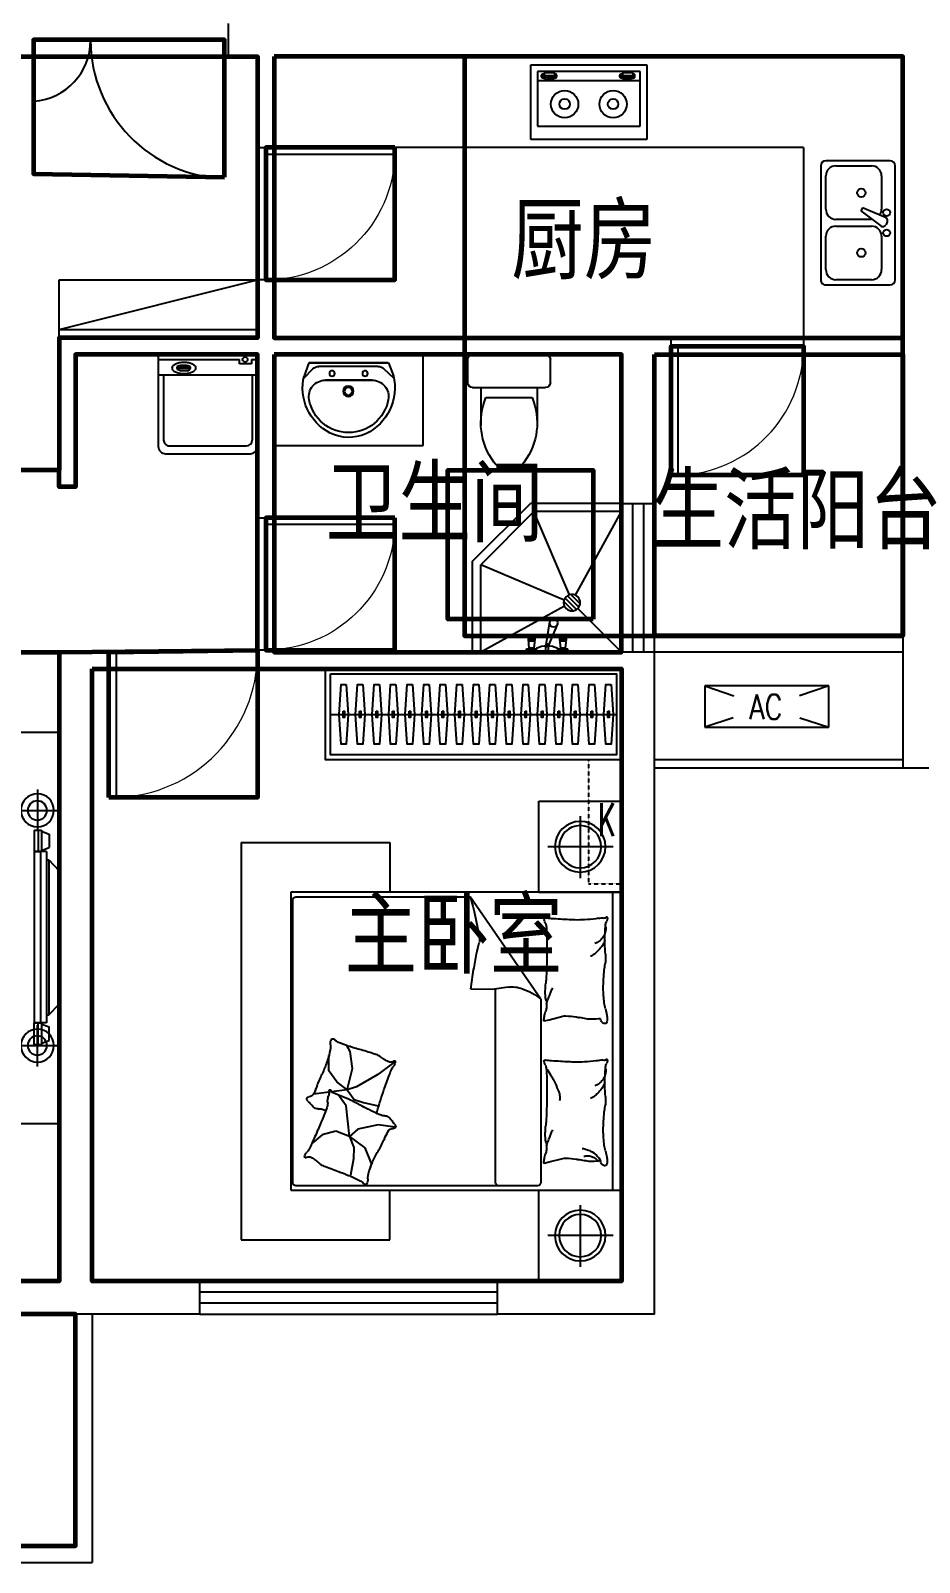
# Model space of a CAD drawing. Extents: x 4672755 to 4700405, y -995504 to -977404.
# Drawn here: x 4687134 to 4692505, y -995504 to -986248 of the extents above; entities that cross this region are included whole.
import ezdxf
from ezdxf.enums import TextEntityAlignment as Align

# ---------------------------------------------------------------- set-up
doc = ezdxf.new("R2010")
doc.units = 0
doc.header["$MEASUREMENT"] = 0
doc.linetypes.add('DASH', pattern=[0.35, 0.25, -0.1])
doc.layers.get('0').update_dxf_attribs({"linetype": 'CONTINUOUS'})
for name, color, linetype in [('BATH', 8, 'CONTINUOUS'), ('FUR', 8, 'CONTINUOUS'), ('KTIAO', 124, 'CONTINUOUS'), ('WALL', 2, 'CONTINUOUS'), ('WINDOW', 4, 'CONTINUOUS'), ('WINDOW_TEXT', 7, 'CONTINUOUS'), ('厨卫示意', 8, 'CONTINUOUS'), ('家具示意', 8, 'CONTINUOUS'), ('空调示意', 40, 'CONTINUOUS')]:
    doc.layers.add(name, color=color, linetype=linetype)
for name, color, linetype, lineweight in [('GT_卧室', 1, 'CONTINUOUS', 60), ('GT_卫生间', 5, 'CONTINUOUS', 60), ('GT_厨房', 4, 'CONTINUOUS', 60), ('GT_客厅', 2, 'CONTINUOUS', 60), ('GT_过道', 30, 'CONTINUOUS', 60), ('GT_门', 245, 'CONTINUOUS', 60), ('GT_阳台', 6, 'CONTINUOUS', 60), ('GT_餐厅', 3, 'CONTINUOUS', 60), ('文字标注', 121, 'CONTINUOUS', 0)]:
    doc.layers.add(name, color=color, linetype=linetype, lineweight=lineweight)
doc.styles.add('-黑体', font='simhei.ttf', dxfattribs={"width": 0.8})
doc.styles.add('DIM_FONT', font='SIMPLEX.shx', dxfattribs={"width": 0.8})
doc.styles.add('HZ', font='txt', dxfattribs={"bigfont": 'hztxt'})
doc.styles.add('SIMPLEX', font='SIMPLEX.SHX')

# ---------------------------------------------------------------- blocks, each defined once
blk = doc.blocks.new('A$C322E7435')
at = {"layer": 'BATH'}
for p, q in [((0, 0), (0, 600.5)), ((556.7, 600.5), (0, 600.5)), ((30.5, 563.4), (57.1, 563.4)), ((31.2, 563.4), (31.2, 600.5)), ((57.1, 563.4), (57.1, 491.1)), ((125.5, 567.6), (517.7, 567.6)), ((125.9, 600.5), (125.9, 0)), ((600.2, 43.5), (600.2, 556.9)), ((57.1, 491.1), (30.5, 491.1)), ((31.2, 0), (31.2, 491.1)), ((552.5, 67.6), (552.5, 532.8)), ((75.6, 193.2), (85.8, 193.1)), ((76.6, 113.3), (85.8, 113.3)), ((83.8, 127.8), (83.8, 184.1)), ((83.8, 184.1), (98.3, 184.1)), ((98.3, 127.8), (83.8, 127.8)), ((98.3, 184.1), (98.3, 127.8)), ((0, 0), (556.7, 0)), ((125.5, 32.8), (517.7, 32.8))]:
    blk.add_line(p, q, dxfattribs=at)
blk.add_circle((30.5, 525.3), 15.2, dxfattribs=at)
for centre, radius, start, end in [((517.7, 532.8), 34.8, 0, 90), ((556.7, 556.9), 43.5, 0, 90), ((144.3, 167), 94.4, 155.26547, 169.19672), ((105.9, 184.7), 52.1, 131.95989, 155.26547), ((104.1, 172.4), 36, 148.08944, 165.53687), ((82.2, 211.2), 16.6, 90, 131.95989), ((76.6, 189.6), 3.51, 90, 148.08944), ((76.6, 189.6), 3.51, 72.05456, 90), ((113.3, 172.4), 36, 148.08944, 165.53687), ((82.2, 211.2), 16.6, 48.04011, 90), ((85.8, 189.6), 3.51, 90, 148.08944), ((85.8, 189.6), 3.51, 31.91056, 90), ((58.2, 172.4), 36, 18.91551, 31.91056), ((58.4, 184.7), 52.1, 24.73453, 48.04011), ((20, 167), 94.4, 10.80328, 24.73453), ((205.5, 155.4), 156.7, 169.19672, 180), ((205.5, 155.4), 156.7, 180, 190.80328), ((144.3, 143.7), 94.4, 190.80328, 204.73453), ((105.9, 126), 52.1, 204.73453, 228.04011), ((220.8, 153.2), 154.4, 173.90173, 180), ((220.8, 153.2), 154.4, 180, 186.09827), ((148.9, 160.9), 82.1, 165.53687, 173.90173), ((148.9, 145.5), 82.1, 186.09827, 194.46313), ((104.1, 134), 36, 194.46313, 211.91056), ((76.6, 116.8), 3.51, 211.91056, 270), ((229.9, 153.2), 154.4, 173.90173, 180), ((229.9, 153.2), 154.4, 180, 186.09827), ((158, 160.9), 82.1, 165.53687, 173.90173), ((158, 145.5), 82.1, 186.09827, 194.46313), ((113.3, 134), 36, 194.46313, 211.91056), ((85.8, 116.8), 3.51, 211.91056, 270), ((85.8, 116.8), 3.51, 270, 328.08944), ((58.2, 134), 36, 328.08944, 345.53687), ((13.5, 145.5), 82.1, 345.53687, 347.53895), ((58.4, 126), 52.1, 311.95989, 335.26547), ((20, 143.7), 94.4, 335.26547, 349.19672), ((-41.1, 155.4), 156.7, 0, 10.80328), ((-41.1, 155.4), 156.7, 349.19672, 0), ((82.2, 99.6), 16.6, 228.04011, 270), ((82.2, 99.6), 16.6, 270, 311.95989), ((517.7, 67.6), 34.8, 270, 0), ((556.7, 43.5), 43.5, 270, 0)]:
    blk.add_arc(centre, radius, start, end, dxfattribs=at)
blk = doc.blocks.new('A$C179D235A')
at = {"layer": 'BATH'}
for p, q in [((0, 0), (0, 450)), ((0, 450), (700, 450)), ((40, 370.4), (40, 40)), ((660, 370.4), (40, 370.4)), ((660, 40), (660, 370.4)), ((700, 450), (700, 0)), ((40, 95.7), (660, 95.7)), ((40, 40), (660, 40)), ((71.2, 73.5), (71.3, 61.8)), ((146.3, 64), (81.7, 64)), ((81.7, 64), (81.7, 47.4)), ((81.7, 47.4), (146.3, 47.4)), ((146.3, 47.4), (146.3, 64)), ((163, 72.3), (163, 61.8)), ((544.2, 73.5), (544.3, 61.8)), ((554.7, 64), (554.7, 47.4)), ((619.3, 64), (554.7, 64)), ((554.7, 47.4), (619.3, 47.4)), ((619.3, 47.4), (619.3, 64)), ((636, 72.3), (636, 61.8)), ((700, 0), (0, 0))]:
    blk.add_line(p, q, dxfattribs=at)
for centre, radius in [((203.7, 237), 82.5), ((496.3, 237), 82.5), ((203.7, 237), 31.6), ((496.3, 237), 31.6)]:
    blk.add_circle(centre, radius, dxfattribs=at)
for centre, radius, start, end in [((75.4, 72.3), 4.03, 121.91056, 180), ((75.4, 72.3), 4.03, 180, 197.94544), ((75.4, 61.8), 4.03, 121.91056, 180), ((75.4, 61.8), 4.03, 180, 238.08944), ((95.1, 40.7), 41.3, 104.46313, 121.91056), ((95.1, 30.1), 41.3, 104.46313, 121.91056), ((95.1, 93.4), 41.3, 238.08944, 251.08449), ((108.3, -10.7), 94.4, 96.09827, 104.46313), ((108.3, -21.3), 94.4, 96.09827, 104.46313), ((117.2, -93.3), 177.5, 90, 96.09827), ((117.2, -103.9), 177.5, 90, 96.09827), ((117.2, -93.3), 177.5, 83.90173, 90), ((117.2, -103.9), 177.5, 83.90173, 90), ((126, -10.7), 94.4, 75.53687, 83.90173), ((126, -21.3), 94.4, 75.53687, 83.90173), ((126, 144.8), 94.4, 282.46105, 284.46313), ((139.2, 40.7), 41.3, 58.08944, 75.53687), ((139.2, 30.1), 41.3, 58.08944, 75.53687), ((139.2, 93.4), 41.3, 284.46313, 301.91056), ((158.9, 72.3), 4.03, 0, 58.08944), ((158.9, 61.8), 4.03, 360, 58.08944), ((158.9, 61.8), 4.03, 301.91056, 360), ((548.4, 72.3), 4.03, 121.91056, 180), ((548.4, 72.3), 4.03, 180, 197.94544), ((548.4, 61.8), 4.03, 121.91056, 180), ((548.4, 61.8), 4.03, 180, 238.08944), ((568.1, 40.7), 41.3, 104.46313, 121.91056), ((568.1, 30.1), 41.3, 104.46313, 121.91056), ((568.1, 93.4), 41.3, 238.08944, 251.08449), ((581.3, -10.7), 94.4, 96.09827, 104.46313), ((581.3, -21.3), 94.4, 96.09827, 104.46313), ((590.1, -93.3), 177.5, 90, 96.09827), ((590.1, -103.9), 177.5, 90, 96.09827), ((590.1, -93.3), 177.5, 83.90173, 90), ((590.1, -103.9), 177.5, 83.90173, 90), ((599, -10.7), 94.4, 75.53687, 83.90173), ((599, -21.3), 94.4, 75.53687, 83.90173), ((599, 144.8), 94.4, 282.46105, 284.46313), ((612.2, 40.7), 41.3, 58.08944, 75.53687), ((612.2, 30.1), 41.3, 58.08944, 75.53687), ((612.2, 93.4), 41.3, 284.46313, 301.91056), ((631.9, 72.3), 4.03, 0, 58.08944), ((631.9, 61.8), 4.03, 0, 58.08944), ((631.9, 61.8), 4.03, 301.91056, 360)]:
    blk.add_arc(centre, radius, start, end, dxfattribs=at)
blk = doc.blocks.new('A$C77202156')
at = {"layer": 'BATH'}
for p, q in [((350, 900), (0, 550)), ((50, 529.3), (370.7, 850)), ((900, 900), (350, 900)), ((584.5, 347.6), (370.7, 850)), ((900, 850), (370.7, 850)), ((620.7, 345.5), (900, 850)), ((900, 0), (900, 900)), ((810, 564.6), (810, 525)), ((810, 564.6), (820, 564.6)), ((820, 564.6), (875, 560)), ((820, 564.6), (820, 525)), ((830, 564.6), (830, 525)), ((875, 530), (875, 560)), ((875, 560), (875, 530)), ((900, 575), (880, 575)), ((880, 575), (880, 515)), ((900, 575), (899.9, 325)), ((0, 0), (0, 550)), ((50, 0), (50, 529.3)), ((552.5, 315.5), (50, 529.3)), ((810, 525), (820, 525)), ((820, 525), (875, 530)), ((900, 515), (875, 515)), ((715.4, 435.2), (855.9, 457.2)), ((727.2, 386.6), (857.7, 442.4)), ((732.5, 432.8), (732.5, 432.8)), ((809.9, 374.6), (809.9, 335)), ((809.9, 374.6), (819.9, 374.6)), ((819.9, 374.6), (819.9, 335)), ((819.9, 374.6), (874.9, 370)), ((829.9, 374.6), (829.9, 335)), ((900, 457.4), (857.7, 457.4)), ((900, 442.4), (857.7, 442.4)), ((899.9, 385), (874.9, 385)), ((879.9, 385), (879.9, 325)), ((554.5, 279.3), (50, 0)), ((607.1, 250.5), (550.5, 307.1)), ((627.6, 258.3), (558.3, 327.6)), ((641.7, 272.5), (572.4, 341.7)), ((649.5, 293), (592.9, 349.5)), ((809.9, 335), (819.9, 335)), ((819.9, 335), (874.9, 340)), ((874.9, 370), (874.9, 340)), ((874.9, 340), (874.9, 370)), ((899.9, 325), (879.9, 325)), ((635.3, 264.7), (900, 0)), ((0, 0), (900, 0))]:
    blk.add_line(p, q, dxfattribs=at)
for centre, radius in [((721.7, 411), 25), ((857.7, 449.9), 7.5)]:
    blk.add_circle(centre, radius, dxfattribs=at)
blk.add_arc((1008.3, 449.9), 148.3, 153.98453, 205.963, dxfattribs=at)
blk.add_ellipse((600, 300), major_axis=(35.4, 35.4), ratio=1, dxfattribs=at)
blk = doc.blocks.new('A$C07443026')
at = {"layer": 'BATH'}
for p, q in [((80.3, 200.4), (80.3, 430.4)), ((419.7, 200.4), (419.7, 430.4)), ((30, 200), (470, 200)), ((110.3, 260.4), (389.7, 260.4)), ((0, 30), (0, 170)), ((500, 170), (500, 30)), ((470, 0), (30, 0))]:
    blk.add_line(p, q, dxfattribs=at)
for centre, radius, start, end in [((479.3, 413.2), 399.4, 143.45106, 202.49602), ((250, 590.6), 109.8, 33.45086, 146.54914), ((20.7, 413.2), 399.4, 337.50398, 36.54894), ((30, 170), 30, 90, 180), ((470, 170), 30, 0, 90), ((30, 30), 30, 180, 270), ((470, 30), 30, 270, 0)]:
    blk.add_arc(centre, radius, start, end, dxfattribs=at)
blk = doc.blocks.new('A$C6E3D31D3')
at = {"layer": '家具示意'}
for p, q in [((1400.5, 2400), (1400.5, 2100)), ((2300.5, 2400), (1400.5, 2400)), ((2300.5, 2400), (2300.5, 0)), ((0.5, 2100), (2000.5, 2100)), ((0.5, 300), (0.5, 2100)), ((52.9, 300), (52.9, 2100)), ((489, 1453.5), (916.4, 2071.6)), ((1968.3, 2071.6), (916.4, 2071.6)), ((1988.3, 345.8), (1988.3, 2051.6)), ((2000.5, 2100), (2000.5, 300)), ((686.7, 1526), (782.1, 1512.4)), ((761.6, 345.8), (761.6, 1515.3)), ((782.1, 1512.4), (912.2, 1514.1)), ((489, 1453.5), (489, 345.8)), ((438.8, 1329.6), (356.2, 1350.2)), ((468.8, 1322.1), (438.8, 1329.6)), ((1626.9, 1034), (1640.8, 1136.8)), ((1640.8, 1136.8), (1660.8, 1172.8)), ((1769.2, 1020.1), (1769.2, 1113)), ((1368.9, 1077.6), (1472.9, 998.4)), ((1658.5, 905.5), (1626.9, 1034)), ((1721.8, 954.9), (1769.2, 1020.1)), ((1472.9, 998.4), (1603.2, 923.3)), ((1658.5, 905.5), (1721.8, 954.9)), ((1617.1, 848.2), (1559.8, 828.4)), ((1603.2, 923.3), (1658.5, 905.5)), ((1658.5, 905.5), (1617.1, 848.2)), ((1644.7, 847.3), (1701, 870.3)), ((1658.5, 905.5), (1752.7, 893.7)), ((1664.4, 810), (1700.5, 859.9)), ((1700.5, 859.9), (1709.1, 872)), ((1701, 870.3), (1744.5, 888.1)), ((1767.4, 891.9), (1862, 880)), ((1559.8, 828.4), (1470.9, 808.6)), ((1645.5, 624.3), (1664.4, 810)), ((1368.8, 681), (1471.9, 694.8)), ((1471.9, 694.8), (1594, 669)), ((1594, 669), (1645.5, 624.3)), ((1645.5, 624.3), (1728, 655.2)), ((1728, 655.2), (1810.5, 634.6)), ((1552.7, 555.4), (1514.9, 460.8)), ((1645.5, 624.3), (1552.7, 555.4)), ((1645.5, 624.3), (1618, 557.2)), ((1618, 557.2), (1621.5, 488.4)), ((1810.5, 634.6), (1873.1, 581)), ((438.8, 470.3), (356.2, 491)), ((468.8, 462.8), (438.8, 470.3)), ((1621.5, 488.4), (1638.6, 390.3)), ((1514.9, 460.8), (1518.3, 436.8)), ((1638.6, 390.3), (1645.1, 387)), ((2000.5, 300), (0.5, 300)), ((509, 325.8), (1968.3, 325.8)), ((1400.5, 0), (1400.5, 300)), ((2300.5, 0), (1400.5, 0))]:
    blk.add_line(p, q, dxfattribs=at)
for centre, radius, start, end in [((2664.3, 1512.5), 1835.1, 162.26361, 164.06481), ((1968.3, 2051.6), 20, 0, 90), ((111, 1939.9), 25.1, 158.2117, 175.69746), ((90.9, 1947.9), 3.42, 109.56397, 158.2117), ((90.5, 1949), 2.32, 348.10694, 109.56397), ((97, 1947.6), 4.28, 168.10694, 248.0096), ((118.9, 1913.1), 32.8, 81.86652, 111.42098), ((88.7, 1702), 246, 77.89054, 81.86652), ((404.2, 2260.5), 321.2, 273.50486, 279.99836), ((463.3, 1925.1), 19.3, 73.30223, 99.99836), ((4852.7, 1073.7), 4064.6, 167.07446, 169.27244), ((1531.9, 1835.9), 657.4, 164.06481, 167.07446), ((114.8, 1939.6), 28.9, 175.69746, 210.65125), ((43.6, 1897.4), 53.9, 5.25919, 30.65125), ((194.3, 1883.8), 99.2, 175.78412, 195.93524), ((101.2, 1958.1), 15.6, 248.0096, 291.42098), ((-720.1, 1827.1), 820.8, 1.90789, 5.25919), ((194.3, 1883.8), 99.2, 195.93524, 216.08636), ((-1393.2, 1804.7), 1494.3, 359.42426, 1.90789), ((182, 2136.4), 198.3, 257.89054, 262.3191), ((277.5, 2844.8), 913.1, 262.3191, 266.63125), ((263.7, 2610.8), 678.7, 266.63125, 271.63309), ((244.1, 3297.1), 1365.2, 271.63309, 273.05496), ((-409.8, 15549.9), 13635.6, 273.05496, 273.50486), ((1615.9, 1808.3), 1164, 176.42603, 179.71346), ((599.8, 1871.7), 145.9, 167.13096, 176.42603), ((501.7, 1894.1), 45.3, 152.71588, 167.13096), ((393.3, 1950.1), 76.7, 332.71588, 343.77885), ((383, 1953.1), 87.5, 343.77885, 352.87961), ((468.5, 1942.4), 1.32, 352.87961, 73.30223), ((-772.1, 1798.4), 873.2, 355.19815, 359.42426), ((319.8, 1892.4), 234, 200.86028, 207.23959), ((180, 1820.4), 76.8, 207.23959, 218.38857), ((194.3, 1883.8), 99.2, 216.08636, 233.82335), ((426.8, 2016), 391.6, 218.38857, 223.81151), ((194.3, 1883.8), 99.2, 233.82335, 251.56035), ((6170.4, 1785.5), 5718.5, 179.71346, 180.97038), ((916.3, 1819.5), 58.1, 169.27244, 187.73038), ((1051.1, 1837.8), 194.2, 187.73038, 193.1904), ((-1587.4, 1219.4), 2515.8, 11.67414, 13.1904), ((386.7, 1701.1), 289.7, 175.19815, 182.53859), ((249.5, 1695), 152.4, 182.53859, 190.18988), ((-421.4, 1574.4), 529.3, 6.0867, 10.18988), ((306.7, 1900.7), 225.2, 223.81151, 230.96506), ((195.9, 1764.1), 49.3, 230.96506, 241.68324), ((267.4, 1896.9), 200.2, 241.68324, 246.99723), ((3814.4, 1745.6), 3362.2, 180.97038, 182.60963), ((-1658.1, 1204.8), 2588, 9.49502, 11.67414), ((-938.2, 1519.3), 1049, 0, 6.0867), ((1670.9, 1647.9), 1216.5, 182.60963, 184.61758), ((-2833.8, 1008.2), 3780.1, 7.692, 9.49502), ((-571.9, 1519.3), 682.7, 352.45315, 360), ((-251.5, 1207.2), 738.7, 23.48441, 25.31107), ((-251.5, 1207.2), 738.7, 21.65774, 23.48441), ((231.5, 1493.2), 230.1, 348.44144, 2.74906), ((-941.8, 1436.9), 1404.8, 2.74906, 4.61758), ((728.3, 1164.7), 375.1, 110.14884, 129.64454), ((661.2, 1347.7), 180.1, 81.86442, 110.14884), ((391.2, 1313), 304.8, 164.25602, 171.56281), ((-135.3, 1461.5), 242.2, 344.25602, 352.45315), ((-251.5, 1207.2), 738.7, 19.42798, 21.65774), ((-251.5, 1207.2), 738.7, 17.19822, 19.42798), ((599.9, 1417.9), 145.9, 168.44144, 186.43405), ((573.9, 1414.9), 119.7, 186.43405, 197.38641), ((249.1, 1334.1), 161.1, 171.56281, 180), ((178.4, 1334.1), 90.4, 180, 191.27238), ((102.6, 1319), 13.1, 191.27238, 296.58052), ((93.2, 1337.8), 34.2, 296.58052, 355.59979), ((180.4, 1824), 491.8, 263.76764, 270), ((180.4, 1536.1), 204, 270, 279.68437), ((66.3, 2204.5), 882, 279.68437, 282.19838), ((319.7, 1032.5), 317.1, 98.00505, 102.19838), ((367.3, 694.1), 658.8, 92.66488, 98.00505), ((339.8, 1284.6), 67.7, 75.95481, 92.66488), ((240.4, 1310.5), 229.7, 9.4841, 17.38641), ((199.9, 1303.8), 270.8, 4.08294, 9.4841), ((469.1, 1323), 0.917, 255.95506, 4.08294), ((1682.8, 1262.4), 75.5, 291.9373, 315.09547), ((1748.1, 1197.3), 16.8, 84.64276, 135.09547), ((1749.2, 1208.2), 5.8, 27.29586, 84.64276), ((1709.1, 1187.5), 50.9, 8.64435, 27.29586), ((1508.3, 1042.9), 81, 116.07349, 129.70047), ((1559.1, 939.2), 196.5, 107.8396, 116.07349), ((2112.5, -780.4), 2003, 105.26254, 107.8396), ((2019.1, -438.1), 1648.1, 103.841, 105.26254), ((1494.3, 1691.8), 545.4, 283.841, 286.31224), ((1597, 1340.8), 179.8, 286.31224, 290.77727), ((716.5, 3661.5), 2661.9, 290.77727, 291.9373), ((1821.9, 1169.5), 63, 172.216, 188.22934), ((1700.2, 1186.2), 59.9, 352.216, 8.64435), ((2185.1, 1222.1), 430, 188.22934, 196.35275), ((114.8, 1080.4), 28.9, 175.69746, 210.65125), ((111, 1080.6), 25.1, 158.2117, 175.69746), ((90.9, 1088.7), 3.42, 109.56397, 158.2117), ((90.5, 1089.7), 2.32, 348.10694, 109.56397), ((43.6, 1038.2), 53.9, 5.25919, 30.65125), ((97, 1088.4), 4.28, 168.10694, 248.0096), ((194.3, 1024.5), 99.2, 175.78412, 195.93524), ((101.2, 1098.9), 15.6, 248.0096, 291.42098), ((-720.1, 967.9), 820.8, 1.90789, 5.25919), ((118.9, 1053.8), 32.8, 81.86652, 111.42098), ((88.7, 842.7), 246, 77.89054, 81.86652), ((182, 1277.2), 198.3, 257.89054, 262.3191), ((277.5, 1985.5), 913.1, 262.3191, 266.63125), ((263.7, 1751.6), 678.7, 266.63125, 271.63309), ((244.1, 2437.8), 1365.2, 271.63309, 273.05496), ((-409.8, 14690.7), 13635.6, 273.05496, 273.50486), ((404.2, 1401.2), 321.2, 273.50486, 279.99836), ((1046.5, 609.1), 728.6, 144.17371, 147.86502), ((1615.9, 949), 1164, 176.42603, 179.71346), ((599.8, 1012.5), 145.9, 167.13096, 176.42603), ((501.7, 1034.9), 45.3, 152.71588, 167.13096), ((463.3, 1065.9), 19.3, 73.30223, 99.99836), ((393.3, 1090.8), 76.7, 332.71588, 343.77885), ((383, 1093.8), 87.5, 343.77885, 352.87961), ((468.5, 1083.1), 1.32, 352.87961, 73.30223), ((1404.1, 1075.1), 35.2, 176.05164, 200.34521), ((1373.3, 1077.3), 4.43, 103.28084, 176.05164), ((1427.4, 1083.8), 60.1, 200.34521, 218.58539), ((1373.8, 1075.4), 6.3, 36.57918, 103.28084), ((1390.2, 1087.6), 14.2, 216.57918, 259.59261), ((1318.5, 996.9), 79.2, 22.70692, 38.58539), ((1401.6, 1149.6), 77.1, 259.59261, 267.27138), ((619.4, 704.3), 837.1, 20.12867, 22.70692), ((1398.6, 1087.8), 15.3, 267.27138, 284.57091), ((1392.6, 1111.1), 39.3, 284.57091, 296.81793), ((1251.5, 1390.1), 352, 296.81793, 300.90563), ((1332.7, 1254.5), 194, 300.90563, 309.70047), ((2371, 1276.6), 623.6, 196.35275, 203.0962), ((7167.7, 3322.2), 5838.3, 203.0962, 203.45233), ((-772.1, 939.2), 873.2, 355.19815, 359.42426), ((194.3, 1024.5), 99.2, 195.93524, 216.08636), ((-1393.2, 945.4), 1494.3, 359.42426, 1.90789), ((319.8, 1033.2), 234, 200.86028, 207.23959), ((180, 961.2), 76.8, 207.23959, 218.38857), ((194.3, 1024.5), 99.2, 216.08636, 233.82335), ((194.3, 1024.5), 99.2, 233.82335, 251.56035), ((1696.2, 330.8), 1432.3, 153.50152, 155.67347), ((694.2, 830.4), 312.6, 147.86502, 153.50152), ((6170.4, 926.2), 5718.5, 179.71346, 180.97038), ((-3377.8, -760.7), 5094.2, 19.08362, 20.12867), ((-3786.1, -1429.8), 6101.9, 23.10398, 23.45233), ((-28.2, 173.4), 2016.2, 22.01877, 23.10398), ((4712.3, 2090.4), 3097.2, 202.01877, 202.89436), ((386.7, 841.9), 289.7, 175.19815, 182.53859), ((426.8, 1156.7), 391.6, 218.38857, 223.81151), ((306.7, 1041.5), 225.2, 223.81151, 230.96506), ((195.9, 904.9), 49.3, 230.96506, 241.68324), ((267.4, 1037.7), 200.2, 241.68324, 246.99723), ((646.5, 855.3), 272.1, 175.91723, 183.5552), ((433, 870.5), 58, 159.32572, 175.91723), ((852.8, 712.1), 506.6, 155.67347, 159.32572), ((-1535.7, -123.4), 3145, 16.60846, 19.08362), ((837.8, 2191), 1565.2, 297.08835, 299.93597), ((1725.8, 648.9), 214.3, 112.23548, 119.93597), ((1735.8, 909.4), 23.1, 292.23548, 342.81326), ((1762.2, 901.2), 4.67, 19.37993, 162.81326), ((1758, 899.7), 9.2, 355.74068, 19.37993), ((1801, 896.5), 34, 175.74068, 187.98224), ((1961, 918.9), 195.5, 187.98224, 194.88069), ((1598.7, 822.7), 179.4, 7.67836, 14.88069), ((1705.9, 837.1), 71.2, 355.48816, 7.67836), ((1892.1, 899.5), 35.9, 202.89436, 268.84961), ((2176.7, 578.4), 382.5, 138.07538, 139.38782), ((1891.1, 850.9), 12.7, 316.7905, 88.84961), ((1925.7, 803.8), 45.2, 131.47671, 138.07538), ((1849.6, 889.9), 69.7, 311.47671, 316.7905), ((249.5, 835.8), 152.4, 182.53859, 190.18988), ((-421.4, 715.2), 529.3, 6.0867, 10.18988), ((-938.2, 660.1), 1049, 0, 6.0867), ((3814.4, 886.3), 3362.2, 180.97038, 182.60963), ((1459.4, 682.7), 77.4, 125.89357, 136.47756), ((1427.3, 727.1), 22.6, 81.95082, 125.89357), ((1436.9, 794.9), 45.8, 261.95082, 292.41622), ((1070.9, 1682), 1005.4, 292.41622, 295.05285), ((1366.4, 742.2), 116.6, 10.73662, 16.60846), ((782.4, 2299.3), 1686.8, 295.05285, 297.08835), ((1843, 826.3), 66.3, 175.48816, 188.12157), ((1892.7, 833.4), 116.6, 188.12157, 201.00435), ((4719.9, 1918.9), 3145, 201.00435, 203.4795), ((2120.7, -166.9), 1005.4, 108.02034, 109.34479), ((1823.9, 745.7), 45.8, 77.55494, 108.02034), ((1838.6, 812.5), 22.6, 257.55494, 301.49769), ((1810, 859.2), 77.4, 301.49769, 312.08167), ((1716, 963.3), 217.6, 312.08167, 318.38902), ((1384.9, 1257.4), 660.5, 318.38902, 319.38782), ((-571.9, 660.1), 682.7, 352.45315, 360), ((-251.5, 348), 738.7, 23.48441, 25.31107), ((1670.9, 788.6), 1216.5, 182.60963, 184.61758), ((-941.8, 577.6), 1404.8, 2.74906, 4.61758), ((1377.9, 684.8), 12.7, 141.18639, 273.24549), ((1422.3, 649.1), 69.7, 135.8726, 141.18639), ((1339.8, 729.1), 45.2, 315.8726, 322.47126), ((1072.3, 934.6), 382.5, 322.47126, 323.7837), ((1380.6, 636.3), 35.9, 27.29024, 93.24549), ((1913.8, 318.3), 660.5, 142.78491, 143.7837), ((1561.1, 586.2), 217.6, 136.47756, 142.78491), ((-1339.9, -767.3), 3097.2, 26.41465, 27.29024), ((6507.8, 2695.5), 5094.2, 203.4795, 204.52455), ((-135.3, 602.2), 242.2, 344.25602, 352.45315), ((-251.5, 348), 738.7, 21.65774, 23.48441), ((-251.5, 348), 738.7, 19.42798, 21.65774), ((-251.5, 348), 738.7, 17.19822, 19.42798), ((599.9, 558.6), 145.9, 168.44144, 186.43405), ((231.5, 634), 230.1, 348.44144, 2.74906), ((3239.6, 1507.5), 2016.2, 206.41465, 207.49986), ((6863.6, 3394), 6101.9, 207.49986, 207.84822), ((2634.7, 928.4), 837.1, 204.52455, 207.1028), ((249.1, 474.9), 161.1, 171.56281, 180), ((178.4, 474.9), 90.4, 180, 191.27238), ((391.2, 453.8), 304.8, 164.25602, 171.56281), ((93.2, 478.6), 34.2, 296.58052, 355.59979), ((180.4, 964.8), 491.8, 263.76764, 270), ((251.7, 411.8), 139.9, 135.09762, 152.79641), ((215.8, 421.2), 89.9, 131.44291, 143.73593), ((251.7, 411.8), 139.9, 117.39883, 135.09762), ((191.1, 449.1), 52.6, 115.35512, 131.44291), ((233.3, 360.1), 151.1, 111.81492, 115.35512), ((253.5, 309.5), 205.6, 108.7799, 111.81492), ((180.4, 676.9), 204, 270, 279.68437), ((251.7, 411.8), 139.9, 106.51498, 117.39883), ((205.4, 451), 56.2, 90, 108.7799), ((205.4, 415.6), 91.5, 75.31489, 90), ((251.7, 411.8), 139.9, 95.63113, 106.51498), ((66.3, 1345.3), 882, 279.68437, 282.19838), ((319.7, 173.2), 317.1, 98.00505, 102.19838), ((367.3, -165.1), 658.8, 92.66488, 98.00505), ((339.8, 425.3), 67.7, 75.95481, 92.66488), ((573.9, 555.7), 119.7, 186.43405, 197.38641), ((240.4, 451.3), 229.7, 9.4841, 17.38641), ((199.9, 444.5), 270.8, 4.08294, 9.4841), ((469.1, 463.7), 0.917, 255.95506, 4.08294), ((-3693.8, -2183.6), 5838.3, 27.49208, 27.84822), ((932.1, 223.6), 623.6, 20.74863, 27.49208), ((1774.3, 522.7), 81, 300.46937, 314.09635), ((1965.6, 325.2), 194, 125.30151, 134.09635), ((2056.9, 196.2), 352, 121.21381, 125.30151), ((1894.9, 463.6), 39.3, 108.96679, 121.21381), ((1887.1, 486.4), 15.3, 91.66726, 108.96679), ((1888.9, 424.6), 77.1, 83.98849, 91.66726), ((1960, 583.2), 79.2, 207.1028, 222.98127), ((1895.5, 487.2), 14.2, 40.97506, 83.98849), ((1858.1, 488.2), 60.1, 24.74109, 42.98127), ((1910.9, 500.6), 6.3, 220.97506, 287.67673), ((1880.7, 498.6), 35.2, 0.44752, 24.74109), ((1911.5, 498.8), 4.43, 287.67673, 0.44752), ((102.6, 459.8), 13.1, 191.27238, 296.58052), ((1113.2, 292.2), 430, 12.62522, 20.74863), ((1471.3, 372.4), 63, 356.61188, 12.62522), ((2764.4, -2027.5), 2661.9, 115.17315, 116.33318), ((1708.7, 218.9), 179.8, 110.70812, 115.17315), ((1838, -123.2), 545.4, 108.23689, 110.70812), ((1151.5, 1960.2), 1648.1, 288.23689, 289.65842), ((1032.1, 2294.4), 2003, 289.65842, 292.23548), ((1715.7, 622.2), 196.5, 292.23548, 300.46937), ((509, 345.8), 20, 180, 270), ((741.6, 345.8), 20, 270, 0), ((1593.9, 365.2), 59.9, 176.61188, 193.04023), ((1585.2, 363.1), 50.9, 193.04023, 211.69174), ((1546.8, 339.4), 5.8, 211.69174, 269.03864), ((1547, 350.4), 16.8, 269.03864, 319.49135), ((1617.2, 290.5), 75.5, 116.33318, 139.49135), ((1968.3, 345.8), 20, 270, 0)]:
    blk.add_arc(centre, radius, start, end, dxfattribs=at)
at = {"layer": '家具示意', "style": 'DIM_FONT', "width": 0.8, "flags": 9}
for tag in ['XSIZE', 'YSIZE']:
    blk.add_attdef(tag, (0.5, 300), '', height=0.5, rotation=90, dxfattribs=at)
blk = doc.blocks.new('A$C5B633F4C')
at = {"layer": 'BATH'}
for p, q in [((0, 419), (0, 30.7)), ((719.3, 449.6), (30.7, 449.6)), ((343.6, 390.8), (284.4, 251.8)), ((373, 401.3), (387.2, 393)), ((750, 30.7), (750, 419)), ((30.7, 92), (30.7, 306.6)), ((92, 367.9), (293.2, 367.9)), ((302.1, 241.6), (392.8, 362.4)), ((354.6, 305.8), (354.6, 92)), ((395.4, 92), (395.4, 306.6)), ((456.8, 367.9), (658, 367.9)), ((719.3, 306.6), (719.3, 92)), ((284.4, 251.8), (302.1, 241.6)), ((30.7, 0), (719.3, 0)), ((293.2, 30.7), (92, 30.7)), ((658, 30.7), (456.8, 30.7))]:
    blk.add_line(p, q, dxfattribs=at)
for centre, radius in [((313.7, 398.5), 20.4), ((436.3, 398.5), 20.4), ((193.8, 245.3), 25.5), ((556.2, 245.3), 25.5)]:
    blk.add_circle(centre, radius, dxfattribs=at)
for centre, radius, start, end in [((30.7, 419), 30.7, 90, 180), ((362.8, 383.6), 20.4, 60, 159.46232), ((377, 375.3), 20.4, 320.53768, 60), ((719.3, 419), 30.7, 0, 90), ((92, 306.6), 61.3, 90, 180), ((293.2, 306.6), 61.3, 56.60703, 90), ((456.8, 306.6), 61.3, 90, 180), ((658, 306.6), 61.3, 0, 90), ((30.7, 30.7), 30.7, 180, 270), ((92, 92), 61.3, 180, 270), ((293.2, 92), 61.3, 270, 0), ((456.8, 92), 61.3, 180, 270), ((658, 92), 61.3, 270, 0), ((719.3, 30.7), 30.7, 270, 0)]:
    blk.add_arc(centre, radius, start, end, dxfattribs=at)
at = {"layer": 'BATH', "style": 'DIM_FONT', "width": 0.8, "flags": 9}
for tag in ['XSIZE', 'YSIZE']:
    blk.add_attdef(tag, (375, 449.6), '', height=0.371, rotation=270, dxfattribs=at)
blk = doc.blocks.new('A$C34E17426')
at = {"layer": 'BATH'}
for p, q in [((0, 0), (0, 550)), ((900, 550), (0, 550)), ((235.9, 463.9), (177.9, 409.4)), ((208.7, 500), (179.3, 421.5)), ((689.5, 500), (208.7, 500)), ((211.6, 500), (688.4, 500)), ((270.2, 477.5), (630.1, 477.5)), ((689.5, 500), (718.9, 421.5)), ((900, 0), (900, 550)), ((308.3, 394.8), (590.2, 394.8)), ((590.2, 394.8), (308.3, 394.8)), ((665.7, 462.5), (722.6, 404.8)), ((900, 0), (0, 0))]:
    blk.add_line(p, q, dxfattribs=at)
for centre, radius in [((350, 435), 16.3), ((550, 435), 16.3), ((451.4, 327.5), 31.6), ((451.4, 327.5), 23)]:
    blk.add_circle(centre, radius, dxfattribs=at)
for centre, radius, start, end in [((270.2, 427.5), 50, 90, 133.18096), ((630.1, 427.5), 50, 44.56072, 90), ((477.5, 348.1), 307.1, 166.17513, 244.72963), ((308.3, 294.8), 100, 90, 190.56023), ((420.7, 348.1), 307.1, 297.06391, 13.82487), ((590.2, 294.8), 100, 349.43977, 90), ((449.3, 321), 243.4, 190.56023, 349.43977), ((448.9, 298.5), 250.2, 245.80711, 296.46282)]:
    blk.add_arc(centre, radius, start, end, dxfattribs=at)
blk = doc.blocks.new('A$C04A21AEC')
at = {"layer": '家具示意'}
for p, q in [((500, 550), (0, 550)), ((0, 550), (0, 0)), ((500, 0), (500, 550)), ((250, 459.6), (250, 85.7)), ((50.4, 275), (444.8, 275)), ((500, 0), (0, 0))]:
    blk.add_line(p, q, dxfattribs=at)
for radius in [153, 127.5]:
    blk.add_circle((250, 275), radius, dxfattribs=at)
blk = doc.blocks.new('A$C42A94E56')
at = {"layer": 'KTIAO', "linetype": 'DASH', "ltscale": 0.5}
for p, q in [((749.7, 199.9), (0, 199.9)), ((0, 199.9), (0, 0)), ((749.7, 0), (749.7, 199.9)), ((0, 0), (749.7, 0))]:
    blk.add_line(p, q, dxfattribs=at)
at = {"layer": 'KTIAO', "linetype": 'DASH', "ltscale": 0.5, "style": 'HZ', "width": 0.6}
blk.add_text('K', height=200, rotation=90, dxfattribs=at).set_placement((461.4, 57.2))
blk = doc.blocks.new('A$C67BD35B0')
at = {"layer": '空调示意'}
for p, q in [((750, 250), (0, 250)), ((0, 250), (0, 0)), ((0, 250), (176.8, 191.1)), ((750, 250), (573.2, 191.1)), ((750, 0), (750, 250)), ((172.2, 57.4), (0, 0)), ((0, 0), (750, 0)), ((575.5, 58.2), (750, 0))]:
    blk.add_line(p, q, dxfattribs=at)
at = {"layer": '空调示意', "style": 'HZ', "width": 0.8}
blk.add_text('AC', height=150, dxfattribs=at).set_placement((269.8, 48.3))
at = {"layer": '空调示意', "style": 'DIM_FONT', "width": 0.6, "flags": 9}
for tag in ['XSIZE', 'YSIZE']:
    blk.add_attdef(tag, (0, 0), '', height=0.5, rotation=0, dxfattribs=at)
blk = doc.blocks.new('*U25')
blk.add_line((-970, -275), (759.6, -275))
for points in [[(-1000, 0), (789.6, 0), (789.6, -550), (-1000, -550)], [(-970, -30), (759.6, -30), (759.6, -520), (-970, -520)]]:
    blk.add_lwpolyline(points, close=True)
at = {"elevation": 0}
for points in [[(-874, -95), (-862, -275), (-874, -455), (-906, -455), (-918, -275), (-906, -95)], [(-774, -95), (-762, -275), (-774, -455), (-806, -455), (-818, -275), (-806, -95)], [(-674, -95), (-662, -275), (-674, -455), (-706, -455), (-718, -275), (-706, -95)], [(-574, -95), (-562, -275), (-574, -455), (-606, -455), (-618, -275), (-606, -95)], [(-474, -95), (-462, -275), (-474, -455), (-506, -455), (-518, -275), (-506, -95)], [(-374, -95), (-362, -275), (-374, -455), (-406, -455), (-418, -275), (-406, -95)], [(-274, -95), (-262, -275), (-274, -455), (-306, -455), (-318, -275), (-306, -95)], [(-174, -95), (-162, -275), (-174, -455), (-206, -455), (-218, -275), (-206, -95)], [(-74, -95), (-62, -275), (-74, -455), (-106, -455), (-118, -275), (-106, -95)], [(26, -95), (38, -275), (26, -455), (-6, -455), (-18, -275), (-6, -95)], [(126, -95), (138, -275), (126, -455), (94, -455), (82, -275), (94, -95)], [(226, -95), (238, -275), (226, -455), (194, -455), (182, -275), (194, -95)], [(326, -95), (338, -275), (326, -455), (294, -455), (282, -275), (294, -95)], [(426, -95), (438, -275), (426, -455), (394, -455), (382, -275), (394, -95)], [(526, -95), (538, -275), (526, -455), (494, -455), (482, -275), (494, -95)], [(626, -95), (638, -275), (626, -455), (594, -455), (582, -275), (594, -95)], [(726, -95), (738, -275), (726, -455), (694, -455), (682, -275), (694, -95)]]:
    blk.add_lwpolyline(points, close=True, dxfattribs=at)
at = {"ltscale": 15, "elevation": 0}
for points in [[(-894, -255), (-886, -255), (-886, -295), (-894, -295)], [(-794, -255), (-786, -255), (-786, -295), (-794, -295)], [(-694, -255), (-686, -255), (-686, -295), (-694, -295)], [(-594, -255), (-586, -255), (-586, -295), (-594, -295)], [(-494, -255), (-486, -255), (-486, -295), (-494, -295)], [(-394, -255), (-386, -255), (-386, -295), (-394, -295)], [(-294, -255), (-286, -255), (-286, -295), (-294, -295)], [(-194, -255), (-186, -255), (-186, -295), (-194, -295)], [(-94, -255), (-86, -255), (-86, -295), (-94, -295)], [(6, -255), (14, -255), (14, -295), (6, -295)], [(106, -255), (114, -255), (114, -295), (106, -295)], [(206, -255), (214, -255), (214, -295), (206, -295)], [(306, -255), (314, -255), (314, -295), (306, -295)], [(406, -255), (414, -255), (414, -295), (406, -295)], [(506, -255), (514, -255), (514, -295), (506, -295)], [(606, -255), (614, -255), (614, -295), (606, -295)], [(706, -255), (714, -255), (714, -295), (706, -295)]]:
    blk.add_lwpolyline(points, close=True, dxfattribs=at)
blk = doc.blocks.new('A$C31840BCA')
at = {"layer": 'FUR'}
for p, q in [((300.1, 2366.9), (0.1, 2366.9)), ((0.1, 2366.9), (0.1, 0)), ((300.1, 0), (300.1, 2366.9)), ((131.2, 2020.4), (131.2, 1770.6)), ((252.3, 1893.6), (7.7, 1893.6)), ((105.3, 1767.4), (60.3, 1750.2)), ((105.3, 1774.6), (105.3, 1644.6)), ((150.3, 1774.5), (105.3, 1774.6)), ((126.7, 1774.6), (126.6, 1644.6)), ((150.3, 1774.5), (150.3, 1644.5)), ((60.3, 1750.2), (60.3, 1669)), ((105.3, 1651.7), (60.3, 1669)), ((62.2, 1596), (0.3, 1531.3)), ((62.2, 1596), (61.9, 658.1)), ((75.3, 1596), (62.2, 1596)), ((75.3, 1644.6), (75, 609.6)), ((75.3, 1644.6), (150.3, 1644.5)), ((150.3, 1644.5), (105.3, 1644.6)), ((112.9, 1644.6), (112.6, 609.6)), ((150.3, 1644.5), (150, 609.5)), ((61.9, 658.1), (0, 722.9)), ((75, 658.1), (61.9, 658.1)), ((59.9, 504), (60, 585.2)), ((105, 602.4), (60, 585.2)), ((75, 609.6), (150, 609.5)), ((104.9, 479.6), (105, 609.6)), ((150, 609.5), (105, 609.6)), ((126.2, 479.6), (126.3, 609.6)), ((131.2, 346.4), (131.2, 596.2)), ((149.9, 479.5), (150, 609.5)), ((252.3, 473.2), (7.7, 473.2)), ((104.9, 486.7), (59.9, 504)), ((149.9, 479.5), (104.9, 479.6)), ((0.1, 0), (300.1, 0))]:
    blk.add_line(p, q, dxfattribs=at)
for centre, radius in [((130.5, 1894.3), 99.8), ((131.2, 1893.6), 58), ((130.5, 472.6), 99.8), ((131.2, 473.2), 58)]:
    blk.add_circle(centre, radius, dxfattribs=at)
blk = doc.blocks.new('$DorLib2D$00000001')
for p, q in [((0.45, 0.975), (0.5, 0.975)), ((0.45, 0), (0.45, 0.975)), ((0.5, 0), (0.5, 0.975)), ((0.5, 0), (0.45, 0))]:
    blk.add_line(p, q)
at = {"lineweight": 13}
blk.add_arc((0.475, 0), 0.975, 91.4693, 180, dxfattribs=at)
blk = doc.blocks.new('_WBLK')
for p, q in [((-0.5, 0.5), (0.5, 0.5)), ((0.5, 0.167), (-0.5, 0.167)), ((0.5, -0.167), (-0.5, -0.167)), ((-0.5, -0.5), (0.5, -0.5))]:
    blk.add_line(p, q)
at = {"layer": 'WINDOW_TEXT', "style": 'SIMPLEX', "flags": 9}
blk.add_attdef('A', text='', height=1, dxfattribs=at).set_placement((0, 1.5), align=Align.MIDDLE)
blk = doc.blocks.new('M_A17ORW')
at = {"const_width": 0.02}
for points in [[(-0.481, -0.0014), (-0.481, -0.3084)], [(0.481, 0.0014), (0.481, -0.6906)]]:
    blk.add_lwpolyline(points, dxfattribs=at)
for centre, radius, start, end in [((-0.5008, -0.0026), 0.3067, 274.24917, 0.21013), ((0.5046, 0.0019), 0.6987, 180.27623, 268.06031)]:
    blk.add_arc(centre, radius, start, end)

msp = doc.modelspace()

# ---------------------------------------------------------------- linework, layer by layer
at = {"layer": 'GT_卧室'}
for points in [[(4692405.4, -986404.5), (4689755.4, -986404.5), (4689755.4, -989904.5), (4692405.4, -989904.5), (4692405.4, -986404.5)], [(4687505.4, -990104.5), (4690705.4, -990104.5), (4690705.4, -993804.5), (4687505.4, -993804.5), (4687505.4, -990104.5)]]:
    msp.add_lwpolyline(points, dxfattribs=at)
at = {"layer": 'GT_卫生间'}
msp.add_lwpolyline([(4688605.4, -988204.5), (4688605.4, -990004.5), (4690705.4, -990004.5), (4690705.4, -988204.5), (4688605.4, -988204.5)], dxfattribs=at)
at = {"layer": 'GT_厨房'}
msp.add_lwpolyline([(4688605.4, -986404.5), (4688605.4, -988104.5), (4692405.4, -988104.5), (4692405.4, -986404.5), (4688605.4, -986404.5)], dxfattribs=at)
at = {"layer": 'GT_客厅'}
msp.add_lwpolyline([(4687305.4, -990004.5), (4687305.4, -993804.5), (4683605.4, -993804.5), (4683605.4, -990004.5), (4687305.4, -990004.5)], dxfattribs=at)
at = {"layer": 'GT_过道'}
msp.add_lwpolyline([(4683605.4, -988904.5), (4683605.4, -990004.5), (4687305.4, -990004.5), (4688505.4, -989991.2), (4688505.4, -988204.5), (4687405.4, -988204.5), (4687405.4, -989004.5), (4687305.4, -989004.5), (4687305.4, -988904.5), (4683605.4, -988904.5)], dxfattribs=at)
at = {"layer": 'GT_门'}
for points in [[(4688305.4, -987133.2), (4688305.4, -986302.7), (4687151.1, -986302.7), (4687151.1, -987112.7), (4688305.4, -987133.2)], [(4689335.4, -986954.5), (4688555.4, -986954.5), (4688555.4, -987754.5), (4689335.4, -987754.5), (4689335.4, -986954.5)], [(4691005.4, -988934.5), (4691005.4, -988154.5), (4691805.4, -988154.5), (4691805.4, -988934.5), (4691005.4, -988934.5)], [(4690532.9, -989804.5), (4689655.4, -989804.5), (4689655.4, -988904.5), (4690532.9, -988904.5), (4690532.9, -989804.5)], [(4689335.4, -989191.2), (4688555.4, -989191.2), (4688555.4, -989991.2), (4689335.4, -989991.2), (4689335.4, -989191.2)], [(4687605.4, -990882), (4687605.4, -990004.5), (4688505.4, -989991.2), (4688505.4, -990882), (4687605.4, -990882)]]:
    msp.add_lwpolyline(points, dxfattribs=at)
at = {"layer": 'GT_阳台'}
for points in [[(4690905.4, -988204.5), (4692405.4, -988204.5), (4692405.4, -989904.5), (4690905.4, -989904.5), (4690905.4, -988204.5)], [(4684105.4, -994004.5), (4684105.4, -995404.5), (4687405.4, -995404.5), (4687405.4, -994004.5), (4684105.4, -994004.5)]]:
    msp.add_lwpolyline(points, dxfattribs=at)
at = {"layer": 'GT_餐厅'}
msp.add_lwpolyline([(4683605.4, -986404.5), (4687128.3, -986404.5), (4688505.4, -986404.5), (4688505.4, -988104.5), (4687305.4, -988104.5), (4687305.4, -988904.5), (4683605.4, -988904.5), (4683605.4, -986404.5)], dxfattribs=at)
at = {"layer": 'WALL'}
for p, q in [((4688328.3, -986204.5), (4688328.3, -986404.5)), ((4688328.3, -986404.5), (4688505.4, -986404.5)), ((4688505.4, -986404.5), (4688505.4, -986954.5)), ((4688605.4, -986954.5), (4688605.4, -986404.5)), ((4690105.4, -986404.5), (4688605.4, -986404.5)), ((4692405.4, -986404.5), (4690105.4, -986404.5)), ((4692405.4, -986404.5), (4692405.4, -988104.5)), ((4688505.4, -986954.5), (4688605.4, -986954.5)), ((4688605.4, -987754.5), (4688505.4, -987754.5)), ((4688505.4, -987754.5), (4688505.4, -988104.5)), ((4688605.4, -988104.5), (4688605.4, -987754.5)), ((4687305.4, -989004.5), (4687305.4, -988104.5)), ((4688505.4, -988104.5), (4687305.4, -988104.5)), ((4690805.4, -988104.5), (4688605.4, -988104.5)), ((4691005.4, -988104.5), (4690805.4, -988104.5)), ((4691005.4, -988204.5), (4691005.4, -988104.5)), ((4692405.4, -988104.5), (4691805.4, -988104.5)), ((4691805.4, -988104.5), (4691805.4, -988204.5)), ((4687405.4, -989004.5), (4687405.4, -988204.5)), ((4688505.4, -988204.5), (4687405.4, -988204.5)), ((4688505.4, -988204.5), (4688505.4, -989191.2)), ((4688605.4, -989191.2), (4688605.4, -988204.5)), ((4690705.4, -988204.5), (4688605.4, -988204.5)), ((4690705.4, -988204.5), (4690705.4, -989104.5)), ((4690905.4, -989104.5), (4690905.4, -988204.5)), ((4690905.4, -988204.5), (4691005.4, -988204.5)), ((4691805.4, -988204.5), (4692405.4, -988204.5)), ((4692405.4, -988204.5), (4692405.4, -990704.5)), ((4687305.4, -989004.5), (4687405.4, -989004.5)), ((4690705.4, -989104.5), (4690905.4, -989104.5)), ((4688505.4, -989191.2), (4688605.4, -989191.2)), ((4692405.4, -989904.5), (4690905.4, -989904.5)), ((4687305.4, -990004.5), (4687605.4, -990004.5)), ((4687305.4, -990004.5), (4687305.4, -993804.5)), ((4687605.4, -990004.5), (4687605.4, -990104.5)), ((4688605.4, -989991.2), (4688505.4, -989991.2)), ((4688505.4, -989991.2), (4688505.4, -990104.5)), ((4688605.4, -990004.5), (4688605.4, -989991.2)), ((4688605.4, -990004.5), (4690705.4, -990004.5)), ((4690905.4, -990004.5), (4690705.4, -990004.5)), ((4692405.4, -990004.5), (4690905.4, -990004.5)), ((4690905.4, -990054.5), (4690905.4, -990004.5)), ((4687505.4, -990104.5), (4687605.4, -990104.5)), ((4687505.4, -990104.5), (4687505.4, -993804.5)), ((4688505.4, -990104.5), (4690705.4, -990104.5)), ((4690705.4, -993804.5), (4690705.4, -990104.5)), ((4690905.4, -994004.5), (4690905.4, -990054.5)), ((4692405.4, -990654.5), (4690905.4, -990654.5)), ((4692405.4, -990704.5), (4690905.4, -990704.5)), ((4692605.4, -990704.5), (4692405.4, -990704.5)), ((4686755.4, -993804.5), (4687305.4, -993804.5)), ((4688155.4, -993804.5), (4687505.4, -993804.5)), ((4688155.4, -994004.5), (4688155.4, -993804.5)), ((4690705.4, -993804.5), (4689955.4, -993804.5)), ((4689955.4, -994004.5), (4689955.4, -993804.5)), ((4686755.4, -994004.5), (4687405.4, -994004.5)), ((4687405.4, -994004.5), (4687405.4, -995404.5)), ((4688155.4, -994004.5), (4687405.4, -994004.5)), ((4687505.4, -994004.5), (4687505.4, -995504.5)), ((4690905.4, -994004.5), (4689955.4, -994004.5)), ((4684105.4, -995404.5), (4687405.4, -995404.5)), ((4683405.4, -995504.5), (4687505.4, -995504.5))]:
    msp.add_line(p, q, dxfattribs=at)
at = {"layer": 'WINDOW'}
for p, q in [((4688605.4, -987754.5), (4688605.4, -986954.5)), ((4691805.4, -988204.5), (4691005.4, -988204.5)), ((4688605.4, -989104.5), (4688605.4, -988304.5)), ((4688605.4, -989191.2), (4688605.4, -989991.2)), ((4688155.4, -993804.5), (4689955.4, -993804.5)), ((4689955.4, -993871.1), (4688155.4, -993871.1)), ((4689955.4, -993937.8), (4688155.4, -993937.8)), ((4688155.4, -994004.5), (4689955.4, -994004.5))]:
    msp.add_line(p, q, dxfattribs=at)
at = {"layer": '厨卫示意'}
for q in [(4688605.4, -986954.5), (4691805.4, -988104.5)]:
    msp.add_line((4691805.4, -986954.5), q, dxfattribs=at)
at = {"layer": '家具示意'}
for p, q in [((4687305.4, -988054.5), (4688505.4, -987754.5)), ((4687305.4, -987754.5), (4688505.4, -987754.5)), ((4687305.4, -988104.5), (4687305.4, -987754.5)), ((4688505.4, -988104.5), (4688505.4, -987754.5)), ((4687305.4, -988054.5), (4688505.4, -988054.5)), ((4687305.4, -988104.5), (4688505.4, -988104.5))]:
    msp.add_line(p, q, dxfattribs=at)

# ---------------------------------------------------------------- block references
msp.add_blockref('A$C67BD35B0', (4691207.9, -990457.8))
at = {"xscale": -1}
for name, p in [('A$C31840BCA', (4687305.4, -992853.9)), ('A$C04A21AEC', (4690705.4, -991454.5)), ('A$C6E3D31D3', (4690705.9, -993554.5)), ('A$C04A21AEC', (4690705.4, -993804.5))]:
    msp.add_blockref(name, p, dxfattribs=at)
at = {"rotation": 270}
msp.add_blockref('A$C42A94E56', (4690505.6, -990654.5), dxfattribs=at)
at = {"layer": 'BATH'}
for name, p, rotation in [('A$C179D235A', (4690857.7, -986454.5), 180), ('A$C5B633F4C', (4691909.3, -987033.9), 270), ('A$C322E7435', (4687904.9, -988204.5), 269.9999964781838)]:
    msp.add_blockref(name, p, dxfattribs=dict(at, rotation=rotation))
at = {"layer": 'BATH', "xscale": -1}
msp.add_blockref('A$C34E17426', (4689505.4, -988754.5), dxfattribs=at)
for name, p, rotation in [('A$C07443026', (4689775.1, -988204.5), 180), ('A$C77202156', (4690705.4, -989104.5), 90)]:
    msp.add_blockref(name, p, dxfattribs=dict(at, rotation=rotation))
at = {"layer": 'BATH'}
msp.add_blockref('*U25', (4689915.8, -990104.5), dxfattribs=at)
at = {"layer": 'WINDOW', "xscale": 1200, "yscale": 1200, "zscale": 1200}
msp.add_blockref('M_A17ORW', (4687728.3, -986304.5), dxfattribs=at)
at = {"layer": 'WINDOW'}
for name, p, xscale, yscale, zscale, rotation in [('$DorLib2D$00000001', (4688555.4, -987354.5), 800, -800, 800, 90.00000000005767), ('$DorLib2D$00000001', (4691405.4, -988154.5), 800, 800, 800, 180), ('_WBLK', (4690805.4, -989554.5), -900, 199.9999999995343, -900, 270), ('$DorLib2D$00000001', (4688555.4, -989591.2), 800, -800, 800, 90), ('$DorLib2D$00000001', (4688055.4, -990004.5), 900, 900, 900, 180)]:
    msp.add_blockref(name, p, dxfattribs=dict(at, xscale=xscale, yscale=yscale, zscale=zscale, rotation=rotation))

# ---------------------------------------------------------------- texts
at = {"layer": '文字标注', "style": '-黑体', "width": 0.8}
for s, p in [('厨房', (4690038.8, -987707)), ('卫生间', (4688916.8, -989295.2)), ('生活阳台', (4690885.5, -989339.1)), ('主卧室', (4689030.7, -991906.8))]:
    msp.add_text(s, height=402.26, dxfattribs=at).set_placement(p)

doc.saveas('drawing.dxf')
